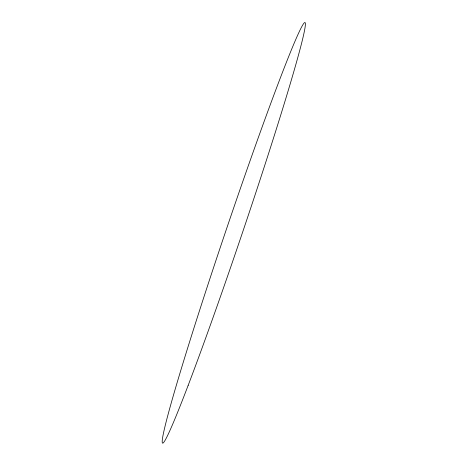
<?xml version="1.0" encoding="UTF-8"?>
<svg xmlns="http://www.w3.org/2000/svg" width="467" height="467" viewBox="0 0 467 467"><rect width="100%" height="100%" fill="white"/><g stroke="black" fill="none" stroke-linecap="round" stroke-linejoin="round"><path stroke-width="0.7" d="M188.178 385.333A221.983 8.149 -71.3 0 0 304.286 31.686A221.983 8.149 -71.3 0 0 208.224 283.796A221.983 8.149 -71.3 0 0 188.178 385.333"/></g></svg>
